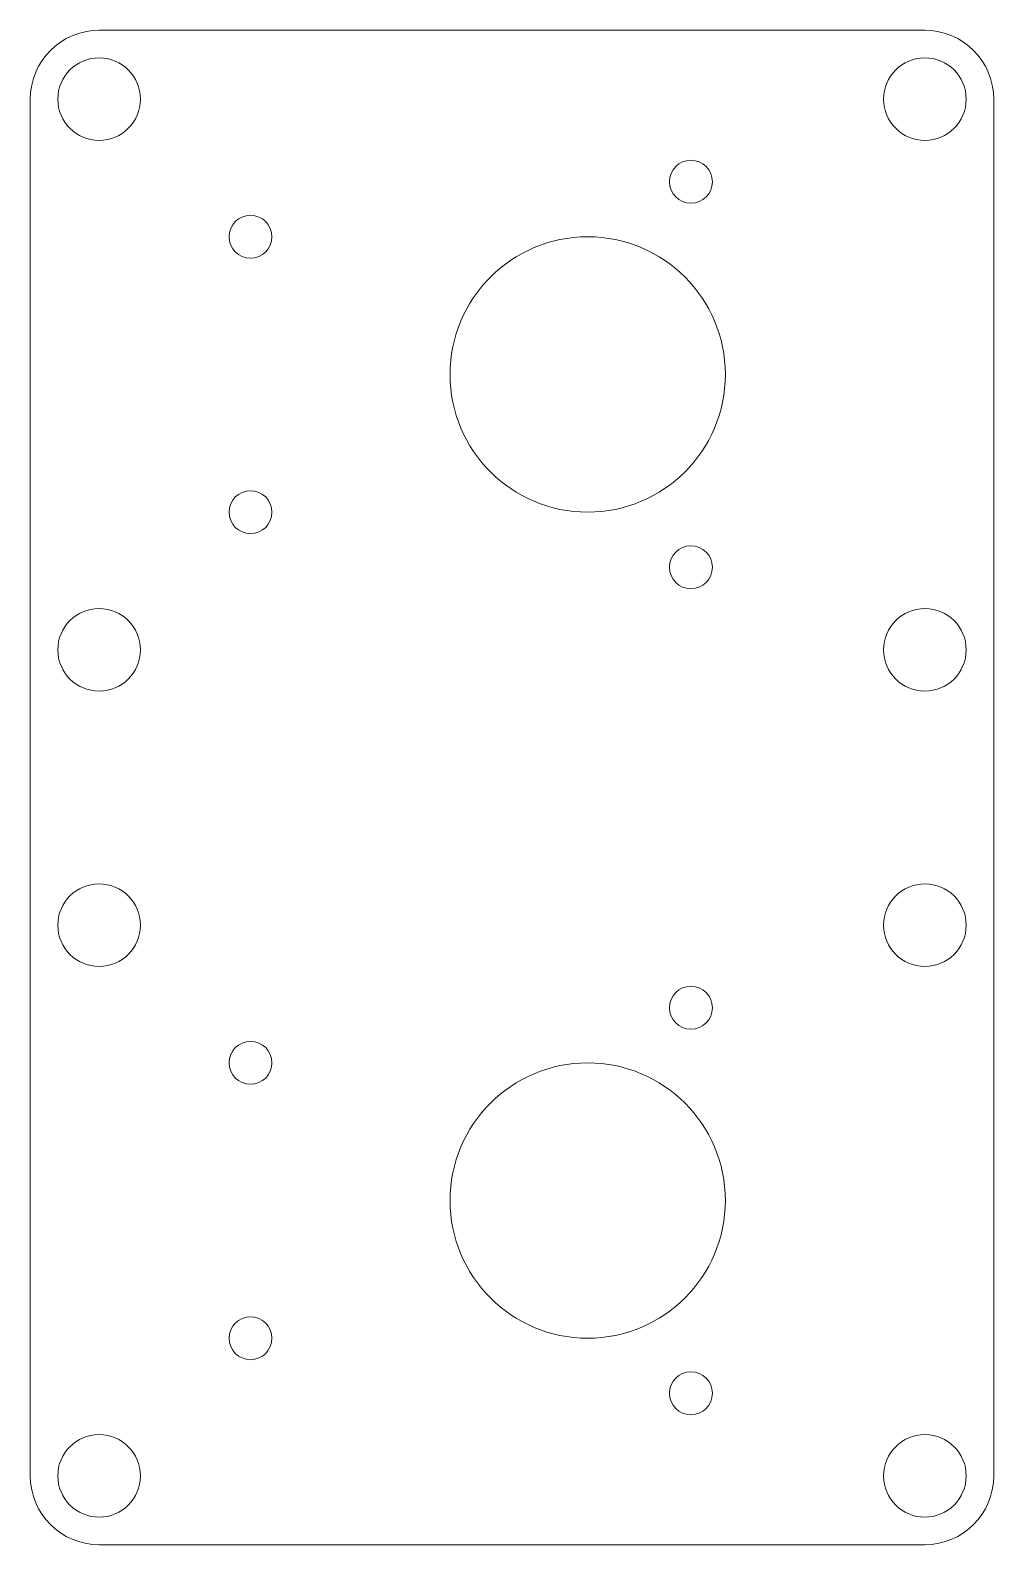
# Model space of a CAD drawing. Header units: inches. Extents: x -1.75 to 1.75, y -2.75 to 2.75.
import ezdxf

# ---------------------------------------------------------------- set-up
doc = ezdxf.new("R2010")
doc.units = ezdxf.units.IN
doc.layers.get('0').update_dxf_attribs({"color": 1, "linetype": 'CONTINUOUS', "lineweight": 0})

msp = doc.modelspace()

# ---------------------------------------------------------------- linework, layer by layer
for p, q in [((-1.5, 2.75), (1.5, 2.75)), ((-1.75, 0.5), (-1.75, 2.5)), ((1.75, 2.5), (1.75, 0.5)), ((-1.75, 0.5), (-1.75, -0.5)), ((1.75, 0.5), (1.75, -0.5)), ((-1.75, -2.5), (-1.75, -0.5)), ((1.75, -0.5), (1.75, -2.5)), ((1.5, -2.75), (-1.5, -2.75))]:
    msp.add_line(p, q)
for centre, radius in [((-1.5, 2.5), 0.15), ((1.5, 2.5), 0.15), ((0.65, 2.2), 0.078), ((-0.95, 2), 0.078), ((0.275, 1.5), 0.5), ((-0.95, 1), 0.078), ((0.65, 0.8), 0.078), ((-1.5, 0.5), 0.15), ((1.5, 0.5), 0.15), ((-1.5, -0.5), 0.15), ((1.5, -0.5), 0.15), ((0.65, -0.8), 0.078), ((-0.95, -1), 0.078), ((0.275, -1.5), 0.5), ((-0.95, -2), 0.078), ((0.65, -2.2), 0.078), ((-1.5, -2.5), 0.15), ((1.5, -2.5), 0.15)]:
    msp.add_circle(centre, radius)
for centre, start, end in [((-1.5, 2.5), 90, 180), ((1.5, 2.5), 0, 90), ((-1.5, -2.5), 180, 270), ((1.5, -2.5), 270, 0)]:
    msp.add_arc(centre, 0.25, start, end)

doc.saveas('drawing.dxf')
